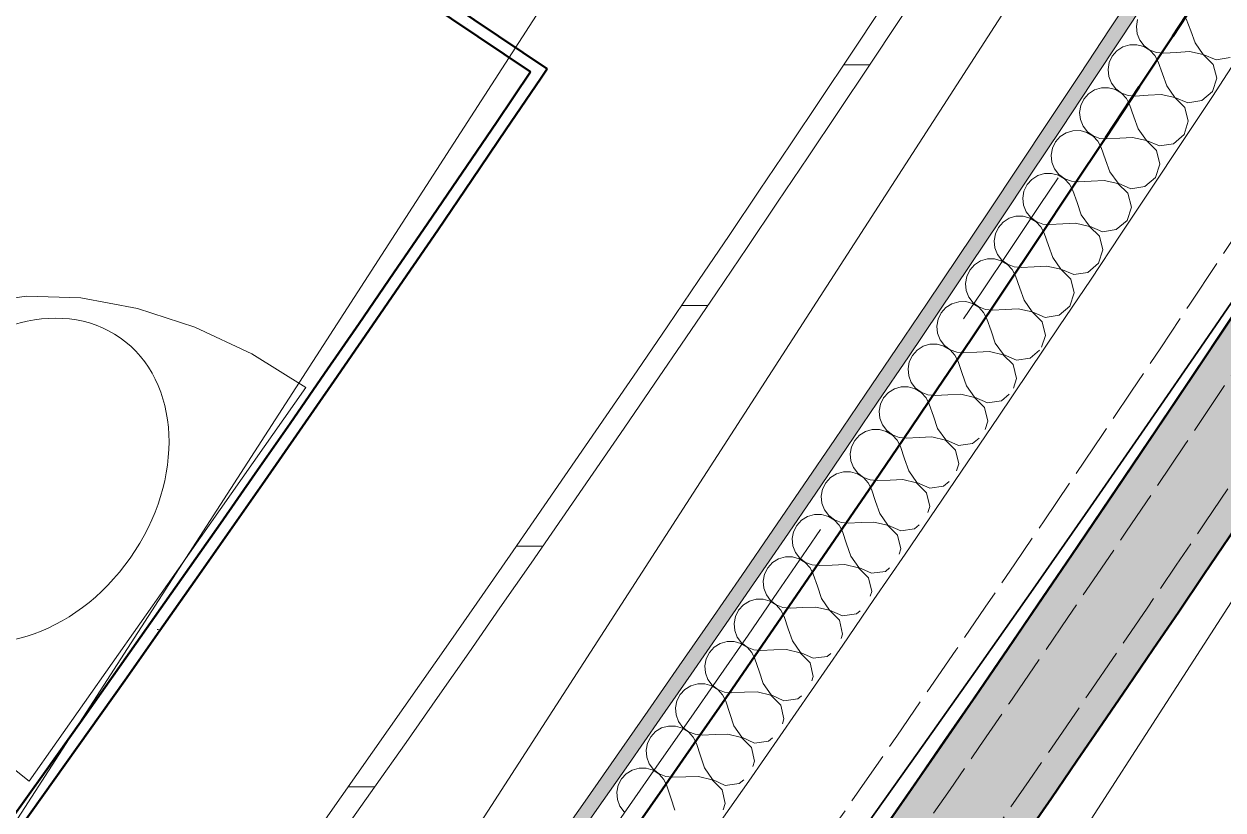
# Model space of a CAD drawing. Header units: millimetres. Extents: x -99530 to 90294, y -97212 to 56397.
# Drawn here: x -4360 to -3363, y -59819 to -59166 of the extents above; entities that cross this region are included whole.
import ezdxf
from ezdxf.enums import TextEntityAlignment as Align

# ---------------------------------------------------------------- set-up
doc = ezdxf.new("R2010")
doc.units = ezdxf.units.MM
doc.header["$MEASUREMENT"] = 0
doc.linetypes.add('Double Dashed', pattern=[1093.611073, 529.166651, -211.666656, 141.111112, -211.666656])
doc.linetypes.add('Hidden Line', pattern=[55, 45, -10])
for name, color, linetype, lineweight, true_color in [('0_Pen_No__29', 7, 'Continuous', 50, 0x2a2a2a), ('A-60-M_Mechanical_Pen_No__29', 7, 'Continuous', 50, 0x2a2a2a), ('New_A-05-M_Gross_Int_WC_s_Pen_No__74', 7, 'Continuous', 20, 0x606060), ('New_A-15-MG_Structural_Grid_Phase_2_Pen_No__222', 7, 'Continuous', 13, 0x65af33), ('New_A-20-M_Hard_Landscape_Pen_No__53', 7, 'Continuous', 35, 0x444444), ('New_A-25-M_Wall_Ext_Pen_No__107', 7, 'Continuous', 15, 0xa6a6a6), ('New_A-25-M_Wall_Ext_Pen_No__27', 7, 'Continuous', 50, 0x2a2a2a), ('New_A-25-M_Wall_Int_Pen_No__107', 7, 'Continuous', 15, 0xa6a6a6), ('New_A-25-M_Wall_Int_Pen_No__149', 7, 'Continuous', 0, 0x2a2a2a), ('New_A-35-M_FFE_Sanitary_Pen_No__211', 7, 'Continuous', 13, 0xebf6ff), ('New_A-35-M_FFE_Sanitary_Pen_No__27', 7, 'Continuous', 50, 0x2a2a2a), ('New_A-35-M_FFE_Sanitary_Pen_No__64', 7, 'Continuous', 20, 0x606060)]:
    doc.layers.add(name, color=color, linetype=linetype, lineweight=lineweight, true_color=true_color)
for name, color, linetype in [('A-20-M_Floor_Slab', 7, 'Continuous'), ('A-25-M_Wall_Ext', 7, 'Continuous'), ('New_A-05-M_Gross_Int_WC_s', 7, 'Continuous'), ('New_A-15-MG_Structural_Grid_Phase_2', 7, 'Continuous'), ('New_A-20-M_Hard_Landscape', 7, 'Continuous'), ('New_A-25-M_Wall_Ext', 7, 'Continuous'), ('New_A-25-M_Wall_Int', 7, 'Continuous'), ('New_A-35-M_FFE_Sanitary', 7, 'Continuous'), ('New_A-40-M_Soft_Landscaping_P2', 7, 'Continuous')]:
    doc.layers.add(name, color=color, linetype=linetype)
for name, color, linetype, lineweight in [('A-20-M_Floor_Slab_Pen_No__89', 8, 'Continuous', 20), ('A-25-M_Wall_Ext_Pen_No__87', 8, 'Continuous', 20), ('New_A-25-M_Wall_Ext_Pen_No__87', 8, 'Continuous', 20), ('New_A-25-M_Wall_Int_Pen_No__193', 7, 'Continuous', 18), ('New_A-40-M_Soft_Landscaping_P2_Pen_No__150', 7, 'Continuous', 0), ('New_ArchiCAD Zone Stamps_Pen_No__6', 7, 'Continuous', 35)]:
    doc.layers.add(name, color=color, linetype=linetype, lineweight=lineweight)
doc.styles.add('GENERATED_STYLE_1', font='')
doc.styles.add('GENERATED_STYLE_3', font='')
doc.styles.add('GENERATED_STYLE_4', font='')
doc.styles.get('GENERATED_STYLE_1').set_extended_font_data('Arial', bold=True)
doc.styles.get('GENERATED_STYLE_3').set_extended_font_data('Arial')
doc.styles.get('GENERATED_STYLE_4').set_extended_font_data('Swis721 BT')

# ---------------------------------------------------------------- blocks, each defined once
blk = doc.blocks.new('Mesh_7_1', base_point=(-2004.14, -57229.4))
at = {"layer": 'New_A-20-M_Hard_Landscape_Pen_No__53', "linetype": 'Continuous', "flags": 128}
blk.add_lwpolyline([(-2004.14, -57229.4, -0.183374), (-18001.81, -70543.37), (-17579.25, -76160.81), (-17222.99, -76133.87), (-14657.07, -75939.89), (-15007.65, -71280.44, 0.205807), (-602.98, -57840.37)], format="xyb", close=True, dxfattribs=at)
blk = doc.blocks.new('Male WC_INB 0163_87_1', base_point=(-7292.13, -60664.22))
at = {"layer": 'New_A-05-M_Gross_Int_WC_s_Pen_No__74', "linetype": 'Continuous'}
blk.add_line((-3938.86, -59205.76), (-4709.77, -58688.53), dxfattribs=at)
blk.add_arc((-26580.17, -43935.18), 27309.7, 312.410439, 326.002054, dxfattribs=at)
at = {"layer": 'New_ArchiCAD Zone Stamps_Pen_No__6'}
for tag, height, style, p in [('ROOM_NAME', 250, 'GENERATED_STYLE_1', (-7557.68, -59351.97)), ('zoneNameLine2', 250, 'GENERATED_STYLE_1', (-7746.11, -59784.1)), ('ROOM_NUMBER', 200, 'GENERATED_STYLE_3', (-7934.54, -60204.8)), ('measuredAreaCode', 200, 'GENERATED_STYLE_3', (-8091.56, -60564.91)), ('DUMMY_649', 200, 'GENERATED_STYLE_3', (-7784.16, -60698.96)), ('DUMMY_650', 200, 'GENERATED_STYLE_3', (-7294.82, -60912.33)), ('DUMMY_651', 133.33, 'GENERATED_STYLE_3', (-7015.53, -61018.88))]:
    blk.add_attdef(tag, text='', height=height, rotation=336.44041, dxfattribs=dict(at, style=style)).set_placement(p, align=Align.TOP_LEFT)
blk = doc.blocks.new('Mesh_23_1', base_point=(-15007.65, -71280.44))
at = {"layer": 'New_A-40-M_Soft_Landscaping_P2_Pen_No__150', "linetype": 'Continuous', "flags": 128}
blk.add_lwpolyline([(-15007.65, -71280.44), (-14657.07, -75939.89, 0.09191), (5945.5, -69347.79), (9078.09, -62163.76), (-602.98, -57840.37, -0.205807)], format="xyb", close=True, dxfattribs=at)
blk = doc.blocks.new('Slab_98_1', base_point=(-4661.55, -61666.91))
at = {"layer": 'A-20-M_Floor_Slab_Pen_No__89', "linetype": 'Continuous', "flags": 128}
blk.add_lwpolyline([(-4661.55, -61666.91), (-5233.22, -61169.67), (-2072.92, -56277.39), (-1394.03, -56608.64)], close=True, dxfattribs=at)
blk = doc.blocks.new('Slab_99_1', base_point=(-5233.22, -61169.67))
at = {"layer": 'A-20-M_Floor_Slab_Pen_No__89', "linetype": 'Continuous', "flags": 128}
blk.add_lwpolyline([(-5233.22, -61169.67), (-4985.51, -61385.14), (-1778.74, -56420.93), (-2072.92, -56277.39)], close=True, dxfattribs=at)
blk = doc.blocks.new('Wall_128_1', base_point=(-38175.98, -69536.65))
at = {"layer": 'New_A-25-M_Wall_Ext_Pen_No__107', "linetype": 'Continuous', "lineweight": 0, "true_color": 0x535353}
blk.add_hatch(color=251, dxfattribs=at).paths.add_polyline_path([(-7888.71, -64664.39), (-7855.1, -64701.55), (-7821.62, -64738.54, 0.106432), (-877.49, -55078.33), (-969.15, -55038.36, -0.106432)])
at = {"layer": 'New_A-25-M_Wall_Ext_Pen_No__27', "linetype": 'Continuous'}
for radius, end in [(28161.83, 336.440438), (28261.83, 331.619095)]:
    blk.add_arc((-26783.55, -43782.02), radius, 312.139493, end, dxfattribs=at)
blk = doc.blocks.new('Wall_131_1', base_point=(-38175.91, -69536.5))
at = {"layer": 'New_A-25-M_Wall_Ext_Pen_No__87', "linetype": 'Hidden Line'}
for radius in [28161.83, 28211.83]:
    blk.add_arc((-26758.87, -43792.76), radius, 246.083295, 336.440412, dxfattribs=at)
blk = doc.blocks.new('Wall_217_1', base_point=(-8161.16, -64098.5))
at = {"layer": 'New_A-35-M_FFE_Sanitary_Pen_No__211', "linetype": 'Continuous'}
h = blk.add_hatch(dxfattribs=at)
h.set_pattern_fill('Plaster_0001', color=256, style=0, pattern_type=2)
h.set_pattern_definition([(229.20706, (0, 0), (-131.12933, 113.1596), [0, -100]), (229.20706, (32.9, -94.43), (-131.12933, 113.1596), [0, -100])])
h.paths.add_polyline_path([(-8154.39, -64105.87, 0.059246), (-3930.58, -59211.31), (-3938.89, -59205.74, -0.059154), (-8153.78, -64091.76)])
at = {"layer": 'New_A-35-M_FFE_Sanitary_Pen_No__27', "linetype": 'Continuous'}
for radius, start, end in [(27366.54, 312.446864, 325.988185), (27376.54, 312.425971, 325.988241)]:
    blk.add_arc((-26623.62, -43897.89), radius, start, end, dxfattribs=at)
blk = doc.blocks.new('Wall_224_1', base_point=(-4709.77, -58688.53))
at = {"layer": 'New_A-35-M_FFE_Sanitary_Pen_No__211', "linetype": 'Continuous'}
h = blk.add_hatch(dxfattribs=at)
h.set_pattern_fill('Plaster_0001', color=256, style=0, pattern_type=2)
h.set_pattern_definition([(146.14078, (0, 0), (96.50195, 143.83106), [0, -100]), (146.14078, (-89.77, -44.06), (96.50195, 143.83106), [0, -100])])
h.paths.add_polyline_path([(-4709.77, -58688.53), (-3930.58, -59211.31), (-3925.01, -59203.01), (-4695.9, -58685.79)])
at = {"layer": 'New_A-35-M_FFE_Sanitary_Pen_No__27', "linetype": 'Continuous', "flags": 128}
for points in [[(-3925.01, -59203.01), (-4695.9, -58685.79)], [(-4709.77, -58688.53), (-3938.89, -59205.74)], [(-3930.58, -59211.31), (-3925.01, -59203.01)]]:
    blk.add_lwpolyline(points, dxfattribs=at)
blk = doc.blocks.new('Wall_418_1', base_point=(-38294.61, -69816.87))
at = {"layer": 'A-25-M_Wall_Ext_Pen_No__87', "linetype": 'Hidden Line'}
for radius, start, end in [(28130.79, 246.162868, 336.762854), (28469.79, 246.155056, 336.760928)]:
    blk.add_arc((-26785.33, -43777.18), radius, start, end, dxfattribs=at)
blk = doc.blocks.new('*X1078')
at = {"layer": 'New_A-25-M_Wall_Int_Pen_No__107', "linetype": 'Continuous'}
for p, q in [((-3435.04, -59168.04), (-3434.06, -59162.23)), ((-3389.85, -59171.53), (-3393.49, -59161.46)), ((-3434.38, -59173.91), (-3435.04, -59168.04)), ((-3432.15, -59179.38), (-3434.38, -59173.91)), ((-3386.22, -59181.61), (-3389.85, -59171.53)), ((-3451.16, -59188.15), (-3446.19, -59184.96)), ((-3446.19, -59184.96), (-3440.55, -59183.25)), ((-3440.55, -59183.25), (-3434.64, -59183.15)), ((-3434.64, -59183.15), (-3428.92, -59184.66)), ((-3428.51, -59184.04), (-3432.15, -59179.38)), ((-3428.92, -59184.66), (-3423.84, -59187.67)), ((-3423.74, -59187.53), (-3428.51, -59184.04)), ((-3379.4, -59191.12), (-3386.22, -59181.61)), ((-3457.59, -59197.9), (-3455.06, -59192.58)), ((-3455.06, -59192.58), (-3451.16, -59188.15)), ((-3423.84, -59187.67), (-3419.77, -59191.96)), ((-3418.2, -59189.58), (-3423.74, -59187.53)), ((-3419.77, -59191.96), (-3417.02, -59197.19)), ((-3412.31, -59190.05), (-3418.2, -59189.58)), ((-3401.62, -59189.4), (-3412.31, -59190.05)), ((-3390.93, -59188.76), (-3401.62, -59189.4)), ((-3390.93, -59188.76), (-3379.49, -59191.27)), ((-3379.49, -59191.27), (-3371.08, -59199.41)), ((-3368.59, -59195.63), (-3379.4, -59191.12)), ((-3357.02, -59193.79), (-3368.59, -59195.63)), ((-3458.58, -59203.71), (-3457.59, -59197.9)), ((-3457.94, -59209.58), (-3458.58, -59203.71)), ((-3413.4, -59207.27), (-3417.02, -59197.19)), ((-3371.08, -59199.41), (-3368.2, -59210.76)), ((-3455.71, -59215.05), (-3457.94, -59209.58)), ((-3452.08, -59219.72), (-3455.71, -59215.05)), ((-3409.78, -59217.35), (-3413.4, -59207.27)), ((-3368.2, -59210.76), (-3371.73, -59221.93)), ((-3478.64, -59228.21), (-3474.73, -59223.8)), ((-3474.73, -59223.8), (-3469.76, -59220.61)), ((-3469.76, -59220.61), (-3464.11, -59218.91)), ((-3464.11, -59218.91), (-3458.21, -59218.82)), ((-3458.21, -59218.82), (-3452.49, -59220.34)), ((-3452.49, -59220.34), (-3447.41, -59223.36)), ((-3447.32, -59223.21), (-3452.08, -59219.72)), ((-3447.41, -59223.36), (-3443.35, -59227.65)), ((-3441.78, -59225.28), (-3447.32, -59223.21)), ((-3435.88, -59225.75), (-3441.78, -59225.28)), ((-3425.19, -59225.12), (-3435.88, -59225.75)), ((-3414.5, -59224.49), (-3425.19, -59225.12)), ((-3414.5, -59224.49), (-3403.07, -59227.02)), ((-3402.97, -59226.88), (-3409.78, -59217.35)), ((-3371.73, -59221.93), (-3380.61, -59229.57)), ((-3482.18, -59239.34), (-3481.18, -59233.53)), ((-3481.18, -59233.53), (-3478.64, -59228.21)), ((-3443.35, -59227.65), (-3440.61, -59232.89)), ((-3437, -59242.97), (-3440.61, -59232.89)), ((-3403.07, -59227.02), (-3394.67, -59235.18)), ((-3392.17, -59231.4), (-3402.97, -59226.88)), ((-3394.67, -59235.18), (-3391.81, -59246.53)), ((-3380.61, -59229.57), (-3392.17, -59231.4)), ((-3481.54, -59245.21), (-3482.18, -59239.34)), ((-3479.33, -59250.69), (-3481.54, -59245.21)), ((-3433.4, -59253.06), (-3437, -59242.97)), ((-3391.81, -59246.53), (-3395.36, -59257.7)), ((-3498.36, -59259.4), (-3493.39, -59256.23)), ((-3493.39, -59256.23), (-3487.73, -59254.53)), ((-3487.73, -59254.53), (-3481.83, -59254.45)), ((-3481.83, -59254.45), (-3476.12, -59255.98)), ((-3475.7, -59255.36), (-3479.33, -59250.69)), ((-3476.12, -59255.98), (-3471.04, -59259.01)), ((-3470.94, -59258.86), (-3475.7, -59255.36)), ((-3426.61, -59262.59), (-3433.4, -59253.06)), ((-3504.82, -59269.13), (-3502.27, -59263.81)), ((-3502.27, -59263.81), (-3498.36, -59259.4)), ((-3471.04, -59259.01), (-3466.98, -59263.3)), ((-3465.41, -59260.93), (-3470.94, -59258.86)), ((-3466.98, -59263.3), (-3464.25, -59268.54)), ((-3459.52, -59261.42), (-3465.41, -59260.93)), ((-3448.83, -59260.81), (-3459.52, -59261.42)), ((-3438.13, -59260.19), (-3448.83, -59260.81)), ((-3438.13, -59260.19), (-3426.7, -59262.74)), ((-3426.7, -59262.74), (-3418.31, -59270.91)), ((-3415.81, -59267.14), (-3426.61, -59262.59)), ((-3404.24, -59265.33), (-3415.81, -59267.14)), ((-3395.36, -59257.7), (-3404.24, -59265.33)), ((-3505.83, -59274.94), (-3504.82, -59269.13)), ((-3505.2, -59280.81), (-3505.83, -59274.94)), ((-3460.66, -59278.63), (-3464.25, -59268.54)), ((-3418.31, -59270.91), (-3415.47, -59282.27)), ((-3503, -59286.29), (-3505.2, -59280.81)), ((-3499.38, -59290.96), (-3503, -59286.29)), ((-3457.08, -59288.73), (-3460.66, -59278.63)), ((-3415.47, -59282.27), (-3419.04, -59293.43)), ((-3525.96, -59299.38), (-3522.04, -59294.97)), ((-3522.04, -59294.97), (-3517.06, -59291.81)), ((-3517.06, -59291.81), (-3511.41, -59290.12)), ((-3511.41, -59290.12), (-3505.5, -59290.04)), ((-3505.5, -59290.04), (-3499.79, -59291.58)), ((-3499.79, -59291.58), (-3494.72, -59294.62)), ((-3494.62, -59294.47), (-3499.38, -59290.96)), ((-3494.72, -59294.62), (-3490.67, -59298.92)), ((-3489.09, -59296.55), (-3494.62, -59294.47)), ((-3483.2, -59297.05), (-3489.09, -59296.55)), ((-3472.51, -59296.45), (-3483.2, -59297.05)), ((-3461.82, -59295.86), (-3472.51, -59296.45)), ((-3461.82, -59295.86), (-3450.39, -59298.42)), ((-3450.29, -59298.27), (-3457.08, -59288.73)), ((-3419.04, -59293.43), (-3427.94, -59301.04)), ((-3529.53, -59310.5), (-3528.52, -59304.69)), ((-3528.52, -59304.69), (-3525.96, -59299.38)), ((-3490.67, -59298.92), (-3487.95, -59304.17)), ((-3484.37, -59314.26), (-3487.95, -59304.17)), ((-3450.39, -59298.42), (-3442.01, -59306.6)), ((-3439.51, -59302.83), (-3450.29, -59298.27)), ((-3442.01, -59306.6), (-3439.19, -59317.97)), ((-3427.94, -59301.04), (-3439.51, -59302.83)), ((-3528.92, -59316.37), (-3529.53, -59310.5)), ((-3526.72, -59321.85), (-3528.92, -59316.37)), ((-3480.8, -59324.36), (-3484.37, -59314.26)), ((-3540.8, -59327.35), (-3535.14, -59325.67)), ((-3535.14, -59325.67), (-3529.23, -59325.6)), ((-3529.23, -59325.6), (-3523.53, -59327.15)), ((-3523.11, -59326.53), (-3526.72, -59321.85)), ((-3518.36, -59330.05), (-3523.11, -59326.53)), ((-3474.04, -59333.92), (-3480.8, -59324.36)), ((-3439.19, -59317.97), (-3442.77, -59329.12)), ((-3552.27, -59340.21), (-3549.7, -59334.91)), ((-3549.7, -59334.91), (-3545.78, -59330.51)), ((-3545.78, -59330.51), (-3540.8, -59327.35)), ((-3523.53, -59327.15), (-3518.46, -59330.19)), ((-3518.46, -59330.19), (-3514.41, -59334.5)), ((-3512.83, -59332.14), (-3518.36, -59330.05)), ((-3514.41, -59334.5), (-3511.7, -59339.75)), ((-3506.94, -59332.64), (-3512.83, -59332.14)), ((-3496.25, -59332.06), (-3506.94, -59332.64)), ((-3485.56, -59331.48), (-3496.25, -59332.06)), ((-3485.56, -59331.48), (-3474.13, -59334.06)), ((-3474.13, -59334.06), (-3465.77, -59342.26)), ((-3463.26, -59338.49), (-3474.04, -59333.92)), ((-3442.77, -59329.12), (-3451.68, -59336.72)), ((-3553.29, -59346.02), (-3552.27, -59340.21)), ((-3552.69, -59351.89), (-3553.29, -59346.02)), ((-3508.14, -59349.85), (-3511.7, -59339.75)), ((-3465.77, -59342.26), (-3462.96, -59353.63)), ((-3451.68, -59336.72), (-3463.26, -59338.49)), ((-3550.5, -59357.38), (-3552.69, -59351.89)), ((-3504.59, -59359.96), (-3508.14, -59349.85)), ((-3462.96, -59353.63), (-3466.56, -59364.77)), ((-3573.5, -59370.4), (-3569.57, -59366.01)), ((-3569.57, -59366.01), (-3564.58, -59362.85)), ((-3564.58, -59362.85), (-3558.92, -59361.19)), ((-3558.92, -59361.19), (-3553.01, -59361.13)), ((-3553.01, -59361.13), (-3547.31, -59362.68)), ((-3546.9, -59362.06), (-3550.5, -59357.38)), ((-3547.31, -59362.68), (-3542.25, -59365.73)), ((-3542.15, -59365.59), (-3546.9, -59362.06)), ((-3542.25, -59365.73), (-3538.21, -59370.05)), ((-3536.62, -59367.69), (-3542.15, -59365.59)), ((-3497.83, -59369.52), (-3504.59, -59359.96)), ((-3466.56, -59364.77), (-3475.48, -59372.36)), ((-3577.11, -59381.51), (-3576.08, -59375.7)), ((-3576.08, -59375.7), (-3573.5, -59370.4)), ((-3538.21, -59370.05), (-3535.5, -59375.3)), ((-3530.74, -59368.2), (-3536.62, -59367.69)), ((-3531.96, -59385.41), (-3535.5, -59375.3)), ((-3520.04, -59367.64), (-3530.74, -59368.2)), ((-3509.35, -59367.07), (-3520.04, -59367.64)), ((-3509.35, -59367.07), (-3497.93, -59369.67)), ((-3497.93, -59369.67), (-3489.58, -59377.88)), ((-3487.06, -59374.12), (-3497.83, -59369.52)), ((-3475.48, -59372.36), (-3487.06, -59374.12)), ((-3576.51, -59387.38), (-3577.11, -59381.51)), ((-3528.42, -59395.52), (-3531.96, -59385.41)), ((-3489.58, -59377.88), (-3486.79, -59389.25)), ((-3574.33, -59392.87), (-3576.51, -59387.38)), ((-3570.74, -59397.56), (-3574.33, -59392.87)), ((-3521.68, -59405.1), (-3528.42, -59395.52)), ((-3486.79, -59389.25), (-3490.4, -59400.39)), ((-3599.94, -59411.15), (-3597.35, -59405.85)), ((-3597.35, -59405.85), (-3593.41, -59401.47)), ((-3593.41, -59401.47), (-3588.42, -59398.32)), ((-3588.42, -59398.32), (-3582.76, -59396.66)), ((-3582.76, -59396.66), (-3576.85, -59396.61)), ((-3576.85, -59396.61), (-3571.15, -59398.18)), ((-3571.15, -59398.18), (-3566.09, -59401.24)), ((-3566, -59401.09), (-3570.74, -59397.56)), ((-3566.09, -59401.24), (-3562.06, -59405.56)), ((-3560.47, -59403.2), (-3566, -59401.09)), ((-3562.06, -59405.56), (-3559.36, -59410.82)), ((-3554.59, -59403.72), (-3560.47, -59403.2)), ((-3543.89, -59403.17), (-3554.59, -59403.72)), ((-3533.2, -59402.63), (-3543.89, -59403.17)), ((-3533.2, -59402.63), (-3521.78, -59405.24)), ((-3521.78, -59405.24), (-3513.44, -59413.46)), ((-3510.92, -59409.71), (-3521.68, -59405.1)), ((-3490.4, -59400.39), (-3499.34, -59407.97)), ((-3600.98, -59416.96), (-3599.94, -59411.15)), ((-3555.83, -59420.93), (-3559.36, -59410.82)), ((-3513.44, -59413.46), (-3510.67, -59424.84)), ((-3499.34, -59407.97), (-3510.92, -59409.71)), ((-3600.39, -59422.83), (-3600.98, -59416.96)), ((-3598.22, -59428.32), (-3600.39, -59422.83)), ((-3552.31, -59431.04), (-3555.83, -59420.93)), ((-3510.67, -59424.84), (-3513.85, -59434.59)), ((-3617.31, -59436.89), (-3612.32, -59433.76)), ((-3612.32, -59433.76), (-3606.65, -59432.11)), ((-3606.65, -59432.11), (-3600.74, -59432.06)), ((-3600.74, -59432.06), (-3595.05, -59433.64)), ((-3594.63, -59433.02), (-3598.22, -59428.32)), ((-3595.05, -59433.64), (-3589.99, -59436.7)), ((-3589.89, -59436.56), (-3594.63, -59433.02)), ((-3545.59, -59440.63), (-3552.31, -59431.04)), ((-3623.85, -59446.57), (-3621.26, -59441.27)), ((-3621.26, -59441.27), (-3617.31, -59436.89)), ((-3589.99, -59436.7), (-3585.97, -59441.03)), ((-3584.37, -59438.68), (-3589.89, -59436.56)), ((-3585.97, -59441.03), (-3583.28, -59446.29)), ((-3578.49, -59439.2), (-3584.37, -59438.68)), ((-3567.79, -59438.67), (-3578.49, -59439.2)), ((-3557.1, -59438.14), (-3567.79, -59438.67)), ((-3557.1, -59438.14), (-3545.69, -59440.77)), ((-3545.69, -59440.77), (-3537.36, -59449.01)), ((-3534.83, -59445.26), (-3545.59, -59440.63)), ((-3523.25, -59443.53), (-3534.83, -59445.26)), ((-3515.5, -59436.99), (-3523.25, -59443.53)), ((-3624.9, -59452.37), (-3623.85, -59446.57)), ((-3624.32, -59458.24), (-3624.9, -59452.37)), ((-3579.76, -59456.41), (-3583.28, -59446.29)), ((-3537.36, -59449.01), (-3534.61, -59460.39)), ((-3622.16, -59463.74), (-3624.32, -59458.24)), ((-3618.58, -59468.44), (-3622.16, -59463.74)), ((-3576.26, -59466.53), (-3579.76, -59456.41)), ((-3534.61, -59460.39), (-3537.31, -59468.65)), ((-3645.22, -59476.66), (-3641.27, -59472.28)), ((-3641.27, -59472.28), (-3636.27, -59469.15)), ((-3636.27, -59469.15), (-3630.6, -59467.51)), ((-3630.6, -59467.51), (-3624.69, -59467.48)), ((-3624.69, -59467.48), (-3618.99, -59469.06)), ((-3618.99, -59469.06), (-3613.95, -59472.13)), ((-3613.85, -59471.99), (-3618.58, -59468.44)), ((-3613.95, -59472.13), (-3609.93, -59476.47)), ((-3608.33, -59474.11), (-3613.85, -59471.99)), ((-3602.45, -59474.65), (-3608.33, -59474.11)), ((-3591.75, -59474.14), (-3602.45, -59474.65)), ((-3581.05, -59473.62), (-3591.75, -59474.14)), ((-3581.05, -59473.62), (-3569.65, -59476.27)), ((-3569.55, -59476.13), (-3576.26, -59466.53)), ((-3558.8, -59480.77), (-3569.55, -59476.13)), ((-3540.73, -59473.6), (-3547.21, -59479.07)), ((-3648.88, -59487.75), (-3647.82, -59481.94)), ((-3647.82, -59481.94), (-3645.22, -59476.66)), ((-3609.93, -59476.47), (-3607.24, -59481.74)), ((-3603.75, -59491.86), (-3607.24, -59481.74)), ((-3569.65, -59476.27), (-3561.33, -59484.52)), ((-3561.33, -59484.52), (-3558.6, -59495.91)), ((-3547.21, -59479.07), (-3558.8, -59480.77)), ((-3648.31, -59493.62), (-3648.88, -59487.75)), ((-3646.15, -59499.12), (-3648.31, -59493.62)), ((-3600.26, -59501.98), (-3603.75, -59491.86)), ((-3558.6, -59495.91), (-3560.89, -59502.87)), ((-3665.28, -59507.63), (-3660.27, -59504.51)), ((-3660.27, -59504.51), (-3654.6, -59502.88)), ((-3654.6, -59502.88), (-3648.69, -59502.86)), ((-3648.69, -59502.86), (-3643, -59504.45)), ((-3642.58, -59503.83), (-3646.15, -59499.12)), ((-3643, -59504.45), (-3637.95, -59507.53)), ((-3637.86, -59507.39), (-3642.58, -59503.83)), ((-3593.56, -59511.59), (-3600.26, -59501.98)), ((-3671.85, -59517.29), (-3669.23, -59512)), ((-3669.23, -59512), (-3665.28, -59507.63)), ((-3637.95, -59507.53), (-3633.94, -59511.87)), ((-3632.34, -59509.52), (-3637.86, -59507.39)), ((-3633.94, -59511.87), (-3631.27, -59517.14)), ((-3626.46, -59510.06), (-3632.34, -59509.52)), ((-3615.76, -59509.57), (-3626.46, -59510.06)), ((-3605.06, -59509.07), (-3615.76, -59509.57)), ((-3605.06, -59509.07), (-3593.66, -59511.73)), ((-3593.66, -59511.73), (-3585.36, -59519.99)), ((-3582.82, -59516.25), (-3593.56, -59511.59)), ((-3571.23, -59514.56), (-3582.82, -59516.25)), ((-3565.81, -59510.01), (-3571.23, -59514.56)), ((-3672.91, -59523.09), (-3671.85, -59517.29)), ((-3672.35, -59528.96), (-3672.91, -59523.09)), ((-3627.79, -59527.27), (-3631.27, -59517.14)), ((-3585.36, -59519.99), (-3582.64, -59531.38)), ((-3670.2, -59534.47), (-3672.35, -59528.96)), ((-3666.64, -59539.18), (-3670.2, -59534.47)), ((-3624.31, -59537.4), (-3627.79, -59527.27)), ((-3582.64, -59531.38), (-3584.59, -59537.27)), ((-3693.3, -59547.31), (-3689.34, -59542.95)), ((-3689.34, -59542.95), (-3684.33, -59539.84)), ((-3684.33, -59539.84), (-3678.65, -59538.21)), ((-3678.65, -59538.21), (-3672.75, -59538.2)), ((-3672.75, -59538.2), (-3667.05, -59539.8)), ((-3667.05, -59539.8), (-3662.01, -59542.88)), ((-3661.92, -59542.74), (-3666.64, -59539.18)), ((-3662.01, -59542.88), (-3658.01, -59547.23)), ((-3656.41, -59544.88), (-3661.92, -59542.74)), ((-3650.52, -59545.44), (-3656.41, -59544.88)), ((-3639.82, -59544.96), (-3650.52, -59545.44)), ((-3629.13, -59544.47), (-3639.82, -59544.96)), ((-3629.13, -59544.47), (-3617.73, -59547.16)), ((-3617.63, -59547.01), (-3624.31, -59537.4)), ((-3697, -59558.39), (-3695.92, -59552.59)), ((-3695.92, -59552.59), (-3693.3, -59547.31)), ((-3658.01, -59547.23), (-3655.34, -59552.51)), ((-3651.88, -59562.64), (-3655.34, -59552.51)), ((-3617.73, -59547.16), (-3609.44, -59555.43)), ((-3606.89, -59551.69), (-3617.63, -59547.01)), ((-3609.44, -59555.43), (-3606.74, -59566.83)), ((-3595.3, -59550.02), (-3606.89, -59551.69)), ((-3590.75, -59546.21), (-3595.3, -59550.02)), ((-3696.44, -59564.27), (-3697, -59558.39)), ((-3694.31, -59569.78), (-3696.44, -59564.27)), ((-3648.42, -59572.77), (-3651.88, -59562.64)), ((-3713.45, -59578.23), (-3708.44, -59575.12)), ((-3708.44, -59575.12), (-3702.76, -59573.51)), ((-3702.76, -59573.51), (-3696.85, -59573.5)), ((-3696.85, -59573.5), (-3691.17, -59575.11)), ((-3690.75, -59574.49), (-3694.31, -59569.78)), ((-3691.17, -59575.11), (-3686.13, -59578.21)), ((-3686.03, -59578.06), (-3690.75, -59574.49)), ((-3641.75, -59582.4), (-3648.42, -59572.77)), ((-3606.74, -59566.83), (-3608.41, -59571.84)), ((-3720.05, -59587.86), (-3717.43, -59582.58)), ((-3717.43, -59582.58), (-3713.45, -59578.23)), ((-3686.13, -59578.21), (-3682.13, -59582.56)), ((-3680.52, -59580.21), (-3686.03, -59578.06)), ((-3682.13, -59582.56), (-3679.47, -59587.84)), ((-3674.64, -59580.77), (-3680.52, -59580.21)), ((-3663.94, -59580.31), (-3674.64, -59580.77)), ((-3653.24, -59579.84), (-3663.94, -59580.31)), ((-3653.24, -59579.84), (-3641.85, -59582.55)), ((-3641.85, -59582.55), (-3633.57, -59590.83)), ((-3631.02, -59587.09), (-3641.75, -59582.4)), ((-3619.43, -59585.44), (-3631.02, -59587.09)), ((-3615.54, -59582.2), (-3619.43, -59585.44)), ((-3721.14, -59593.66), (-3720.05, -59587.86)), ((-3720.59, -59599.54), (-3721.14, -59593.66)), ((-3676.02, -59597.97), (-3679.47, -59587.84)), ((-3633.57, -59590.83), (-3630.89, -59602.23)), ((-3718.46, -59605.05), (-3720.59, -59599.54)), ((-3714.91, -59609.77), (-3718.46, -59605.05)), ((-3672.58, -59608.11), (-3676.02, -59597.97)), ((-3630.89, -59602.23), (-3632.35, -59606.6)), ((-3741.6, -59617.82), (-3737.62, -59613.47)), ((-3737.62, -59613.47), (-3732.6, -59610.37)), ((-3732.6, -59610.37), (-3726.92, -59608.76)), ((-3726.92, -59608.76), (-3721.02, -59608.77)), ((-3721.02, -59608.77), (-3715.33, -59610.38)), ((-3715.33, -59610.38), (-3710.3, -59613.49)), ((-3710.2, -59613.35), (-3714.91, -59609.77)), ((-3710.3, -59613.49), (-3706.31, -59617.85)), ((-3704.7, -59615.5), (-3710.2, -59613.35)), ((-3698.82, -59616.07), (-3704.7, -59615.5)), ((-3688.12, -59615.63), (-3698.82, -59616.07)), ((-3677.42, -59615.18), (-3688.12, -59615.63)), ((-3677.42, -59615.18), (-3666.03, -59617.9)), ((-3665.93, -59617.75), (-3672.58, -59608.11)), ((-3745.33, -59628.89), (-3744.24, -59623.09)), ((-3744.24, -59623.09), (-3741.6, -59617.82)), ((-3706.31, -59617.85), (-3703.66, -59623.13)), ((-3700.22, -59633.27), (-3703.66, -59623.13)), ((-3666.03, -59617.9), (-3657.76, -59626.19)), ((-3655.21, -59622.46), (-3665.93, -59617.75)), ((-3643.61, -59620.83), (-3655.21, -59622.46)), ((-3640.2, -59618), (-3643.61, -59620.83)), ((-3744.79, -59634.77), (-3745.33, -59628.89)), ((-3742.67, -59640.28), (-3744.79, -59634.77)), ((-3696.79, -59643.42), (-3700.22, -59633.27)), ((-3657.76, -59626.19), (-3655.1, -59637.6)), ((-3761.85, -59648.67), (-3756.82, -59645.58)), ((-3756.82, -59645.58), (-3751.14, -59643.98)), ((-3751.14, -59643.98), (-3745.23, -59644)), ((-3745.23, -59644), (-3739.55, -59645.62)), ((-3739.13, -59645.01), (-3742.67, -59640.28)), ((-3739.55, -59645.62), (-3734.52, -59648.73)), ((-3734.43, -59648.59), (-3739.13, -59645.01)), ((-3690.16, -59653.07), (-3696.79, -59643.42)), ((-3655.1, -59637.6), (-3656.42, -59641.53)), ((-3768.48, -59658.29), (-3765.83, -59653.02)), ((-3765.83, -59653.02), (-3761.85, -59648.67)), ((-3734.52, -59648.73), (-3730.54, -59653.1)), ((-3728.92, -59650.76), (-3734.43, -59648.59)), ((-3730.54, -59653.1), (-3727.89, -59658.39)), ((-3723.04, -59651.34), (-3728.92, -59650.76)), ((-3712.34, -59650.91), (-3723.04, -59651.34)), ((-3701.64, -59650.47), (-3712.34, -59650.91)), ((-3701.64, -59650.47), (-3690.26, -59653.21)), ((-3690.26, -59653.21), (-3682, -59661.52)), ((-3679.44, -59657.79), (-3690.16, -59653.07)), ((-3664.73, -59653.59), (-3667.84, -59656.18)), ((-3769.58, -59664.08), (-3768.48, -59658.29)), ((-3769.05, -59669.96), (-3769.58, -59664.08)), ((-3724.48, -59668.53), (-3727.89, -59658.39)), ((-3682, -59661.52), (-3679.36, -59672.93)), ((-3667.84, -59656.18), (-3679.44, -59657.79)), ((-3766.94, -59675.48), (-3769.05, -59669.96)), ((-3763.4, -59680.21), (-3766.94, -59675.48)), ((-3721.06, -59678.69), (-3724.48, -59668.53)), ((-3679.36, -59672.93), (-3680.62, -59676.65)), ((-3790.12, -59688.18), (-3786.12, -59683.84)), ((-3786.12, -59683.84), (-3781.09, -59680.76)), ((-3781.09, -59680.76), (-3775.41, -59679.17)), ((-3775.41, -59679.17), (-3769.5, -59679.19)), ((-3769.5, -59679.19), (-3763.82, -59680.82)), ((-3763.82, -59680.82), (-3758.8, -59683.94)), ((-3758.7, -59683.8), (-3763.4, -59680.21)), ((-3758.8, -59683.94), (-3754.82, -59688.32)), ((-3753.2, -59685.98), (-3758.7, -59683.8)), ((-3714.44, -59688.34), (-3721.06, -59678.69)), ((-3793.88, -59699.24), (-3792.77, -59693.44)), ((-3792.77, -59693.44), (-3790.12, -59688.18)), ((-3754.82, -59688.32), (-3752.19, -59693.61)), ((-3747.32, -59686.57), (-3753.2, -59685.98)), ((-3748.78, -59703.76), (-3752.19, -59693.61)), ((-3736.62, -59686.15), (-3747.32, -59686.57)), ((-3725.92, -59685.73), (-3736.62, -59686.15)), ((-3725.92, -59685.73), (-3714.54, -59688.49)), ((-3714.54, -59688.49), (-3706.3, -59696.81)), ((-3703.73, -59693.09), (-3714.44, -59688.34)), ((-3692.13, -59691.49), (-3703.73, -59693.09)), ((-3689.12, -59689), (-3692.13, -59691.49)), ((-3793.36, -59705.12), (-3793.88, -59699.24)), ((-3791.26, -59710.64), (-3793.36, -59705.12)), ((-3745.39, -59713.92), (-3748.78, -59703.76)), ((-3706.3, -59696.81), (-3703.67, -59708.22)), ((-3805.42, -59715.9), (-3799.73, -59714.31)), ((-3799.73, -59714.31), (-3793.83, -59714.35)), ((-3793.83, -59714.35), (-3788.15, -59715.99)), ((-3787.72, -59715.38), (-3791.26, -59710.64)), ((-3783.03, -59718.97), (-3787.72, -59715.38)), ((-3738.78, -59723.58), (-3745.39, -59713.92)), ((-3703.67, -59708.22), (-3704.94, -59711.96)), ((-3817.11, -59728.56), (-3814.45, -59723.3)), ((-3814.45, -59723.3), (-3810.45, -59718.97)), ((-3810.45, -59718.97), (-3805.42, -59715.9)), ((-3788.15, -59715.99), (-3783.13, -59719.12)), ((-3783.13, -59719.12), (-3779.16, -59723.49)), ((-3777.54, -59721.16), (-3783.03, -59718.97)), ((-3779.16, -59723.49), (-3776.53, -59728.79)), ((-3771.66, -59721.75), (-3777.54, -59721.16)), ((-3760.96, -59721.36), (-3771.66, -59721.75)), ((-3750.26, -59720.96), (-3760.96, -59721.36)), ((-3750.26, -59720.96), (-3738.88, -59723.73)), ((-3738.88, -59723.73), (-3730.65, -59732.06)), ((-3728.08, -59728.34), (-3738.78, -59723.58)), ((-3713.38, -59724.21), (-3716.48, -59726.76)), ((-3818.23, -59734.35), (-3817.11, -59728.56)), ((-3817.72, -59740.24), (-3818.23, -59734.35)), ((-3773.15, -59738.95), (-3776.53, -59728.79)), ((-3730.65, -59732.06), (-3728.04, -59743.48)), ((-3716.48, -59726.76), (-3728.08, -59728.34)), ((-3815.63, -59745.76), (-3817.72, -59740.24)), ((-3769.76, -59749.11), (-3773.15, -59738.95)), ((-3728.04, -59743.48), (-3729.4, -59747.46)), ((-3838.84, -59758.39), (-3834.84, -59754.06)), ((-3834.84, -59754.06), (-3829.8, -59751)), ((-3829.8, -59751), (-3824.11, -59749.42)), ((-3824.11, -59749.42), (-3818.2, -59749.46)), ((-3818.2, -59749.46), (-3812.53, -59751.11)), ((-3812.1, -59750.5), (-3815.63, -59745.76)), ((-3812.53, -59751.11), (-3807.52, -59754.25)), ((-3807.42, -59754.11), (-3812.1, -59750.5)), ((-3807.52, -59754.25), (-3803.55, -59758.63)), ((-3801.93, -59756.3), (-3807.42, -59754.11)), ((-3763.17, -59758.79), (-3769.76, -59749.11)), ((-3842.64, -59769.44), (-3841.51, -59763.65)), ((-3841.51, -59763.65), (-3838.84, -59758.39)), ((-3803.55, -59758.63), (-3800.93, -59763.93)), ((-3796.05, -59756.91), (-3801.93, -59756.3)), ((-3797.56, -59774.1), (-3800.93, -59763.93)), ((-3785.35, -59756.53), (-3796.05, -59756.91)), ((-3774.64, -59756.14), (-3785.35, -59756.53)), ((-3774.64, -59756.14), (-3763.27, -59758.93)), ((-3763.27, -59758.93), (-3755.06, -59767.28)), ((-3752.48, -59763.56), (-3763.17, -59758.79)), ((-3740.87, -59762), (-3752.48, -59763.56)), ((-3737.51, -59759.24), (-3740.87, -59762)), ((-3842.14, -59775.32), (-3842.64, -59769.44)), ((-3794.19, -59784.26), (-3797.56, -59774.1)), ((-3755.06, -59767.28), (-3752.46, -59778.7)), ((-3854.23, -59786.06), (-3848.54, -59784.5)), ((-3848.54, -59784.5), (-3842.64, -59784.55)), ((-3842.64, -59784.55), (-3836.96, -59786.2)), ((-3840.05, -59780.84), (-3842.14, -59775.32)), ((-3836.54, -59785.59), (-3840.05, -59780.84)), ((-3787.62, -59793.95), (-3794.19, -59784.26)), ((-3752.46, -59778.7), (-3753.99, -59783.16)), ((-3865.96, -59798.69), (-3863.29, -59793.44)), ((-3863.29, -59793.44), (-3859.28, -59789.12)), ((-3859.28, -59789.12), (-3854.23, -59786.06)), ((-3836.96, -59786.2), (-3831.95, -59789.35)), ((-3831.86, -59789.21), (-3836.54, -59785.59)), ((-3831.95, -59789.35), (-3828, -59793.74)), ((-3826.37, -59791.41), (-3831.86, -59789.21)), ((-3828, -59793.74), (-3825.39, -59799.04)), ((-3820.49, -59792.02), (-3826.37, -59791.41)), ((-3809.79, -59791.66), (-3820.49, -59792.02)), ((-3799.09, -59791.29), (-3809.79, -59791.66)), ((-3799.09, -59791.29), (-3787.72, -59794.09)), ((-3787.72, -59794.09), (-3779.52, -59802.46)), ((-3776.93, -59798.74), (-3787.62, -59793.95)), ((-3761.52, -59794.08), (-3765.32, -59797.2)), ((-3867.1, -59804.48), (-3865.96, -59798.69)), ((-3866.61, -59810.36), (-3867.1, -59804.48)), ((-3822.03, -59809.21), (-3825.39, -59799.04)), ((-3779.52, -59802.46), (-3776.94, -59813.88)), ((-3765.32, -59797.2), (-3776.93, -59798.74)), ((-3864.53, -59815.89), (-3866.61, -59810.36)), ((-3818.68, -59819.38), (-3822.03, -59809.21)), ((-3776.94, -59813.88), (-3778.72, -59819.05)), ((-3861.02, -59820.65), (-3864.53, -59815.89))]:
    blk.add_line(p, q, dxfattribs=at)
blk = doc.blocks.new('Wall_458_1', base_point=(-7921.55, -64417.16))
at = {"layer": 'New_A-25-M_Wall_Int_Pen_No__107', "linetype": 'Continuous'}
h = blk.add_hatch(dxfattribs=at)
h.set_pattern_fill('Plywood_0001', color=256, style=0, pattern_type=2)
h.set_pattern_definition([(0, (0, 0), (0, 200), [])])
h.paths.add_polyline_path([(-1322.06, -54884.49, -0.105152), (-8042.99, -64284.3), (-8030.85, -64297.59, 0.105152), (-1305.56, -54891.68)])
blk.add_hatch(color=256, dxfattribs=at).paths.add_polyline_path([(-7921.55, -64417.16, 0.105152), (-1157.07, -54956.43), (-1168.07, -54951.64, -0.105152), (-7929.65, -64408.3)])
at = {"layer": 'New_A-25-M_Wall_Int_Pen_No__149', "linetype": 'Continuous'}
for radius in [27776.83, 28046.83]:
    blk.add_arc((-26783.55, -43782.02), radius, 312.42955, 336.440412, dxfattribs=at)
at = {"layer": 'New_A-25-M_Wall_Int_Pen_No__193', "linetype": 'Continuous'}
for radius in [27794.83, 27944.83, 27956.83]:
    blk.add_arc((-26783.55, -43782.02), radius, 312.42955, 336.440412, dxfattribs=at)
at = {"layer": 'New_A-25-M_Wall_Int', "color": 250, "lineweight": 50, "true_color": 0x2a2a2a}
blk.add_blockref('*X1078', (0, 0), dxfattribs=at)
blk = doc.blocks.new('Standard grid marker_26')
at = {"layer": 'New_A-15-MG_Structural_Grid_Phase_2_Pen_No__222', "linetype": 'Double Dashed'}
blk.add_arc((0, 0), 27977.57, 0, 90.635971, dxfattribs=at)
at = {"layer": 'New_A-15-MG_Structural_Grid_Phase_2_Pen_No__222', "style": 'GENERATED_STYLE_4'}
blk.add_attdef('AC_MarkerText_1', text='', height=350, rotation=90.30663, dxfattribs=at).set_placement((-1326.18, 28007.96), align=Align.MIDDLE_CENTER)
blk = doc.blocks.new('Urinal 19')
at = {"layer": 'New_A-35-M_FFE_Sanitary_Pen_No__64', "linetype": 'Continuous'}
for p, q in [((-200, 0), (-196.96, -52.96)), ((0, 0), (-200, 0)), ((200, 0), (0, 0)), ((196.96, -52.96), (200, 0)), ((-196.96, -52.96), (-187.94, -104.32)), ((187.94, -104.32), (196.96, -52.96)), ((-187.94, -104.32), (-173.21, -152.5)), ((173.21, -152.5), (187.94, -104.32)), ((-173.21, -152.5), (-153.21, -196.05)), ((153.21, -196.05), (173.21, -152.5)), ((-153.21, -196.05), (-128.56, -233.64)), ((128.56, -233.64), (153.21, -196.05)), ((-128.56, -233.64), (-100, -264.14)), ((100, -264.14), (128.56, -233.64)), ((-100, -264.14), (-68.4, -286.61)), ((68.4, -286.61), (100, -264.14)), ((-68.4, -286.61), (-34.73, -300.37)), ((34.73, -300.37), (68.4, -286.61)), ((-34.73, -300.37), (0, -305)), ((0, -305), (34.73, -300.37))]:
    blk.add_line(p, q, dxfattribs=at)
blk.add_ellipse((0, -150), major_axis=(-145, 0), ratio=0.772414, dxfattribs=at)
blk = doc.blocks.new('Mesh_27_1', base_point=(-602.98, -57840.37))
at = {"layer": 'New_A-40-M_Soft_Landscaping_P2_Pen_No__150', "linetype": 'Continuous', "flags": 128}
blk.add_lwpolyline([(-602.98, -57840.37, -0.205807), (-15007.65, -71280.44), (-14916.93, -72486.22, 0.161424), (-1599.97, -63958.31), (1156.79, -58626.26)], format="xyb", close=True, dxfattribs=at)

msp = doc.modelspace()

# ---------------------------------------------------------------- linework, layer by layer
at = {"layer": '0_Pen_No__29', "linetype": 'Continuous', "flags": 128}
for points in [[(-5038.58, -61677.4, 0.057708), (-1524.27, -56234.22)], [(-5038.58, -61677.4, 0.057708), (-1524.27, -56234.22)], [(-1524.27, -56234.22, -0.057708), (-5038.58, -61677.4)]]:
    msp.add_lwpolyline(points, format="xyb", dxfattribs=at)
at = {"layer": 'A-60-M_Mechanical_Pen_No__29', "linetype": 'Continuous'}
msp.add_arc((-26783.55, -43782.02), 27991.83, 320.546763, 333.75783, dxfattribs=at)

# ---------------------------------------------------------------- block references
at = {"layer": 'A-20-M_Floor_Slab', "color": 8, "linetype": 'Continuous', "lineweight": 20}
for name, p in [('Slab_98_1', (-4661.55, -61666.91)), ('Slab_99_1', (-5233.22, -61169.67))]:
    msp.add_blockref(name, p, dxfattribs=at)
at = {"layer": 'A-25-M_Wall_Ext', "color": 250, "lineweight": 50, "true_color": 0x2a2a2a}
msp.add_blockref('Wall_418_1', (-38294.61, -69816.87), dxfattribs=at)
at = {"layer": 'New_A-05-M_Gross_Int_WC_s', "linetype": 'Continuous'}
msp.add_blockref('Male WC_INB 0163_87_1', (-7292.13, -60664.22), dxfattribs=at)
at = {"layer": 'New_A-15-MG_Structural_Grid_Phase_2', "color": 8, "linetype": 'Continuous', "lineweight": 15, "zscale": 1000, "rotation": 246.1337837427074}
msp.add_blockref('Standard grid marker_26', (-26783.53, -43781.16), dxfattribs=at)
at = {"layer": 'New_A-20-M_Hard_Landscape', "color": 49, "lineweight": 35, "true_color": 0x444444}
msp.add_blockref('Mesh_7_1', (-2004.14, -57229.4), dxfattribs=at)
at = {"layer": 'New_A-25-M_Wall_Ext', "color": 250, "lineweight": 50, "true_color": 0x2a2a2a}
for name, p in [('Wall_128_1', (-38175.98, -69536.65)), ('Wall_131_1', (-38175.91, -69536.5))]:
    msp.add_blockref(name, p, dxfattribs=at)
at = {"layer": 'New_A-25-M_Wall_Int', "color": 250, "lineweight": 50, "true_color": 0x2a2a2a}
msp.add_blockref('Wall_458_1', (-7921.55, -64417.16), dxfattribs=at)
at = {"layer": 'New_A-35-M_FFE_Sanitary', "color": 250, "lineweight": 50, "true_color": 0x2a2a2a}
for name, p in [('Wall_224_1', (-4709.77, -58688.53)), ('Wall_217_1', (-8161.16, -64098.5))]:
    msp.add_blockref(name, p, dxfattribs=at)
at = {"layer": 'New_A-35-M_FFE_Sanitary', "color": 251, "linetype": 'Continuous', "lineweight": 20, "true_color": 0x606060, "zscale": 1000, "rotation": 234.8894645481002}
msp.add_blockref('Urinal 19', (-4240.63, -59631.64), dxfattribs=at)
at = {"layer": 'New_A-40-M_Soft_Landscaping_P2'}
for name, p in [('Mesh_23_1', (-15007.65, -71280.44)), ('Mesh_27_1', (-602.98, -57840.37))]:
    msp.add_blockref(name, p, dxfattribs=at)

doc.saveas('drawing.dxf')
